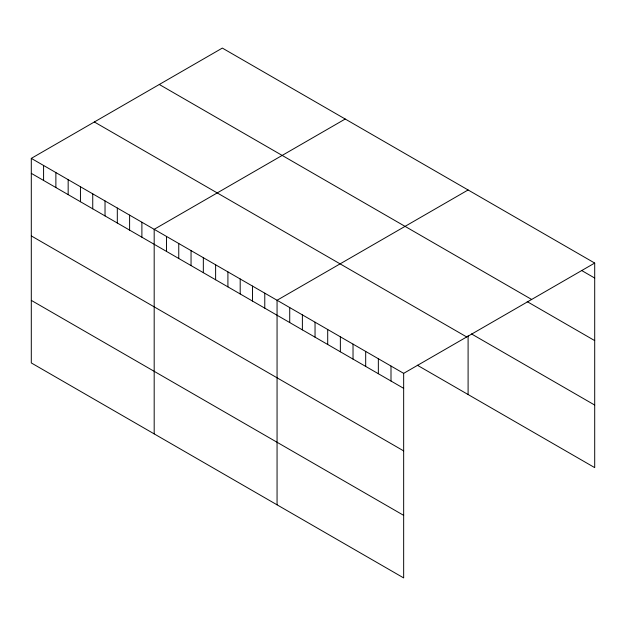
<?xml version="1.0" encoding="UTF-8"?>
<svg xmlns="http://www.w3.org/2000/svg" width="626" height="626" viewBox="0 0 626 626"><rect width="100%" height="100%" fill="white"/><g stroke="black" fill="none" stroke-linecap="round" stroke-linejoin="round"><path stroke-width="0.94" d="M31.3 158.378L403.66 373.354L403.66 577.915L31.3 362.939L31.3 158.378L222.34 48.085L594.7 263.061L594.7 467.622L417.307 365.208M345.216 119.026L154.184 229.319L154.184 433.881M468.099 189.968L277.06 300.261L277.06 504.822M403.66 373.354L594.7 263.061M582.039 270.737L594.7 278.046M159.294 84.479L531.662 299.463M527.178 301.622L594.7 340.607M471.472 333.916L594.7 405.061M94.338 121.976L466.706 336.96M31.3 173.355L403.66 388.339M31.3 235.916L403.66 450.9M31.3 300.378L403.66 515.355M468.099 335.818L468.099 394.529M391 366.046L391 381.031M378.347 358.737L378.347 373.722M365.686 351.429L365.686 366.413M353.025 344.12L353.025 359.105M340.364 336.811L340.364 351.796M327.703 329.503L327.703 344.48M315.042 322.194L315.042 337.171M302.381 314.886L302.381 329.863M289.721 307.569L289.721 322.554M264.775 293.171L264.775 308.149M252.481 286.074L252.481 301.059M240.196 278.977L240.196 293.962M227.911 271.887L227.911 286.865M215.618 264.79L215.618 279.775M203.333 257.701L203.333 272.678M191.047 250.603L191.047 265.588M178.754 243.506L178.754 258.491M166.469 236.417L166.469 251.394M141.891 222.222L141.891 237.207M129.605 215.133L129.605 230.11M117.312 208.035L117.312 223.02M105.027 200.938L105.027 215.923M92.742 193.849L92.742 208.826M80.449 186.751L80.449 201.736M68.164 179.662L68.164 194.639M55.878 172.565L55.878 187.55M43.585 165.467L43.585 180.452"/></g></svg>
